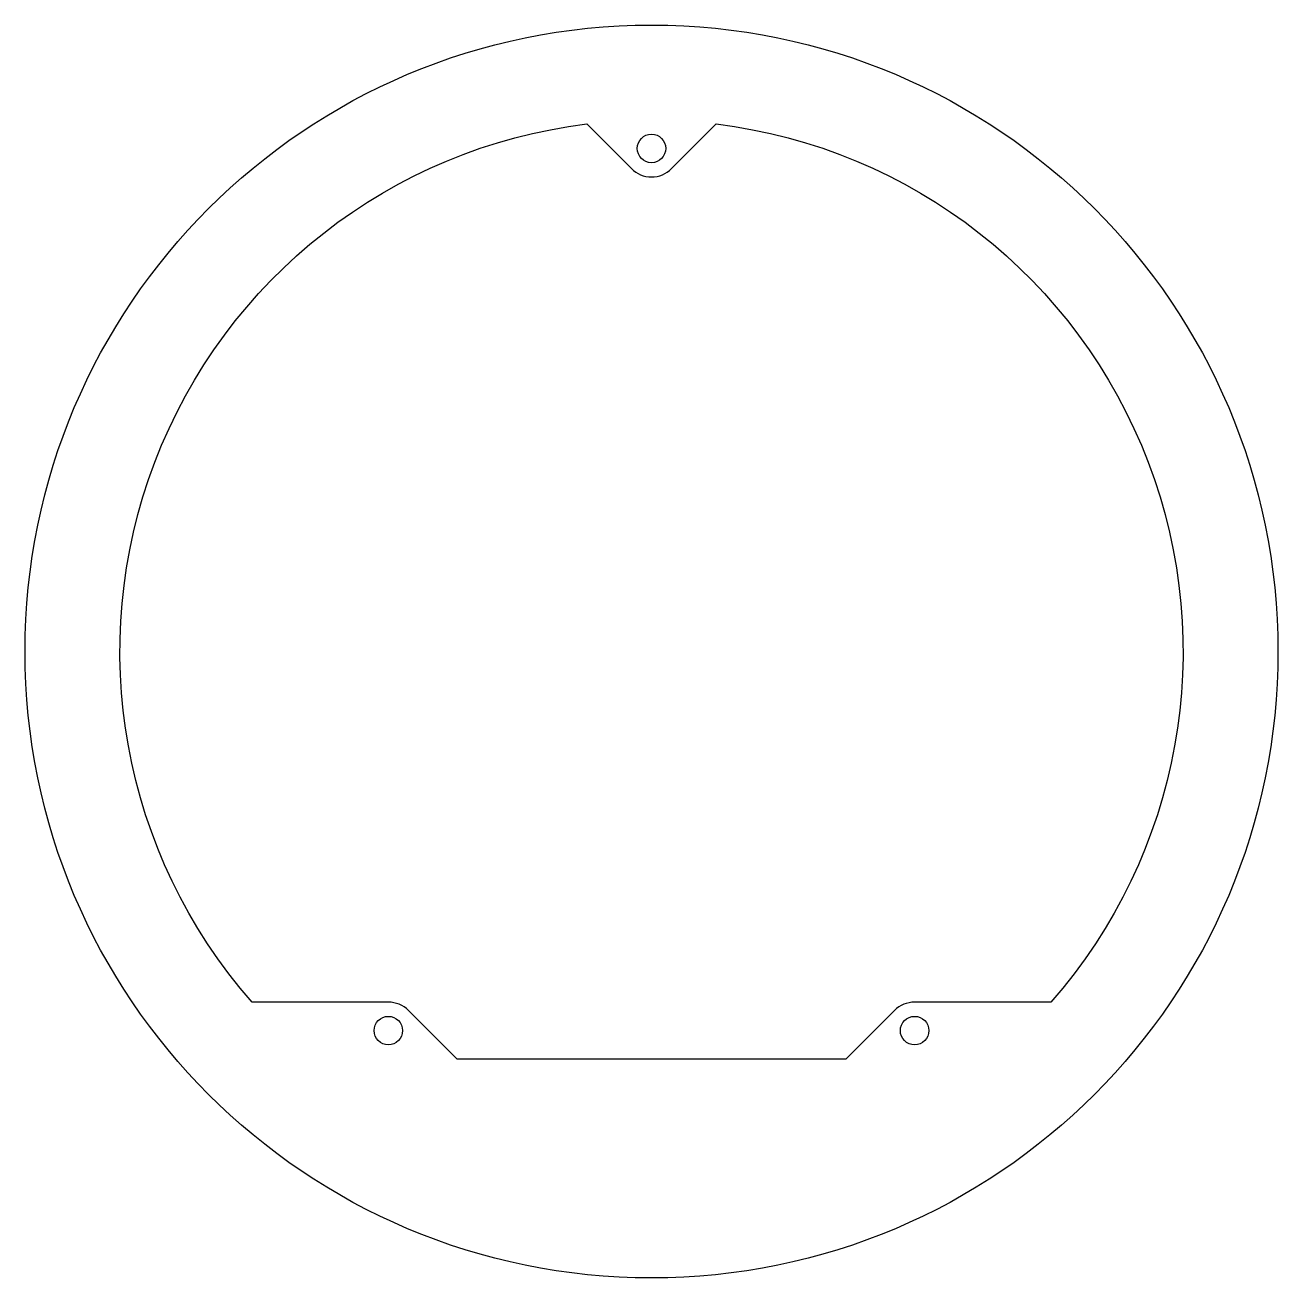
# Model space of a CAD drawing. Header units: millimetres. Extents: x -66 to 66, y -66 to 66.
import ezdxf

# ---------------------------------------------------------------- set-up
doc = ezdxf.new("R2010")
doc.units = ezdxf.units.MM
doc.layers.get('0').update_dxf_attribs({"linetype": 'CONTINUOUS'})

msp = doc.modelspace()

# ---------------------------------------------------------------- linework, layer by layer
msp.add_lwpolyline([(-2.12, 50.88, 0.414264), (2.12, 50.88), (6.83, 55.58, -0.60246), (42.09, -36.94), (27.72, -36.94, 0.198912), (25.6, -37.82), (20.48, -42.94), (-20.49, -42.94), (-25.61, -37.82, 0.198912), (-27.73, -36.94), (-42.09, -36.94, -0.60246), (-6.83, 55.58)], format="xyb", close=True)
for centre, radius in [((0, 0), 66), ((0, 53), 1.5), ((-27.73, -39.94), 1.5), ((27.72, -39.94), 1.5)]:
    msp.add_circle(centre, radius)

doc.saveas('drawing.dxf')
